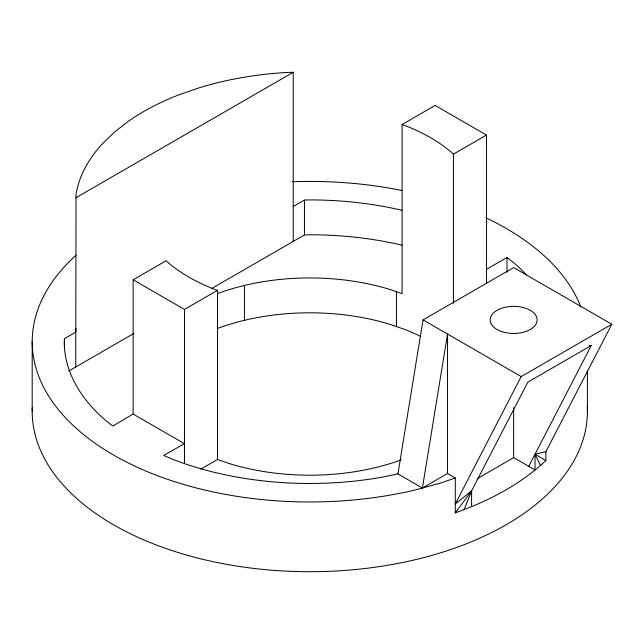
<?xml version="1.0" encoding="UTF-8"?>
<svg xmlns="http://www.w3.org/2000/svg" width="644" height="644" viewBox="0 0 644 644"><rect width="100%" height="100%" fill="white"/><g stroke="black" fill="none" stroke-linecap="round" stroke-linejoin="round"><path stroke-width="0.97" d="M75.726 367L76.04 194.142A234.899 135.618 0 0 1 102.646 143.507L114.495 132.092L128.228 121.402A234.899 135.618 0 0 1 179.306 94.676L199.077 87.834A234.899 135.618 0 0 1 286.781 72.474L293.229 72.289L293.229 241.419M76.04 328.4L75.726 332.127L64.497 338.607L64.231 341.69A245.573 141.785 0 0 0 105.616 420.46L112.797 426.046L133.139 414.052L133.139 279.794L166.184 260.715L167.762 262.237A170.837 98.629 0 0 0 214.895 289.446L217.527 290.355L217.527 459.478L201 469.025M397.92 473.887L423.052 319.899L513.654 267.59L611.8 324.254L545.879 451.677L545.879 460.549C520.263 484.682 488.257 501.209 455.276 512.857L455.276 477.985L447.54 473.517L422.408 488.031L397.92 473.887L381.095 477.365A245.573 141.785 0 0 1 173.373 459.583L163.697 455.437L184.474 443.692L133.139 414.052M422.408 488.031L447.54 334.035L447.54 473.517M464.034 509.831L471.601 490.865L527.847 382.142L591.264 345.53L528.748 466.361M611.8 324.254L521.205 376.563L455.276 503.986L471.601 490.865L471.601 506.587M455.276 512.857L471.601 490.865M75.726 197.869L293.229 72.289M217.527 293.559A170.837 98.629 0 0 1 390.336 289.583L402.089 293.648L402.089 124.517L435.135 105.439L486.47 135.079L486.47 283.288M293.229 206.547L304.459 200.067L309.804 199.914A245.573 141.785 0 0 1 401.928 210.266M68.811 370.984L134.016 333.342M211.449 288.633L304.459 234.931L309.804 234.786A245.573 141.785 0 0 1 401.928 245.139M133.139 279.794L184.474 309.434L217.527 290.355M453.424 303.268L453.424 154.157L486.47 135.079M486.47 269.337L507.005 257.479L513.993 262.921A245.573 141.785 0 0 1 526.381 274.859M477.164 478.701L513.654 457.643L535.019 469.975L535.019 454.245L545.879 451.677M455.276 477.985L440.665 483.04L416.04 489.77A277.604 160.275 0 0 1 96.954 444.577A277.604 160.275 0 0 1 76 255.282M589.252 345.611L591.264 345.53M402.089 124.517L404.714 125.427A170.837 98.629 0 0 1 451.846 152.644L453.424 154.157M217.527 459.478L229.272 463.551A170.837 98.629 0 0 0 401.204 459.888M423.052 319.899L521.205 376.563M545.879 460.549L535.019 454.245L540.622 465.604M587.409 370.59L587.409 411.436M513.654 407.62L513.654 457.643M507.005 257.479L507.005 272.428M396.422 291.684L396.422 326.556M304.459 200.067L304.459 234.931M244.43 285.445L244.43 320.31M184.474 309.434L184.474 463.616M64.497 338.607L64.497 348.573M32.2 341.69L32.2 411.436M217.527 328.432A170.837 98.629 0 0 1 390.336 324.455L404.714 329.43A170.837 98.629 0 0 1 420.935 336.522M587.28 406.525A277.604 160.275 0 0 1 310.658 571.711A277.604 160.275 0 0 1 32.281 407.507M292.296 181.737A277.604 160.275 0 0 1 401.896 190.495M485.914 217.801A277.604 160.275 0 0 1 580.751 306.802M501.909 331.644A23.49 13.564 0 0 0 537.144 319.899A23.49 13.564 0 0 0 501.909 308.154A23.49 13.564 0 0 0 501.909 331.644"/></g></svg>
